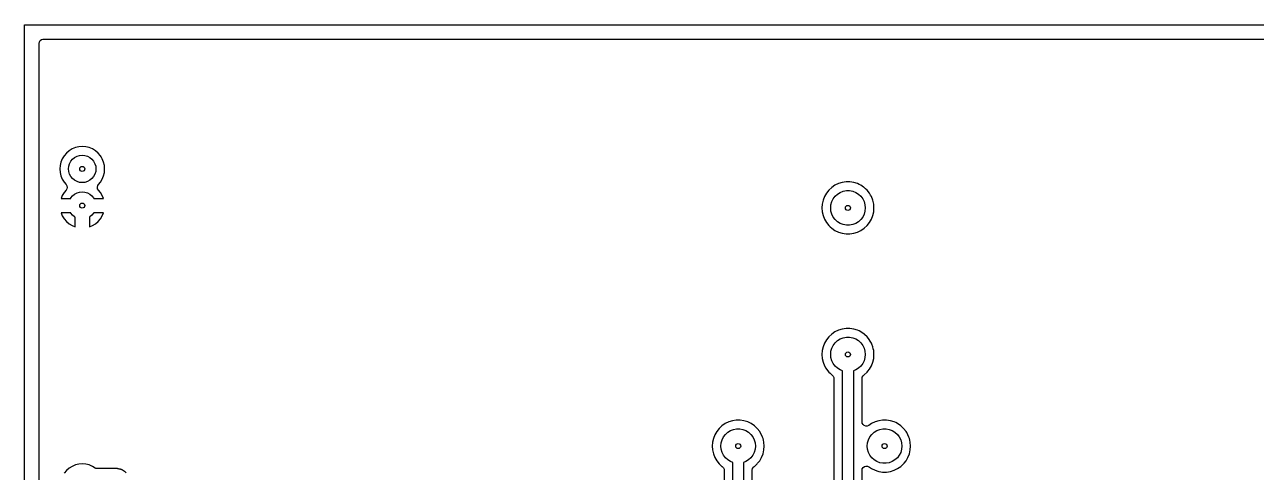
# Model space of a CAD drawing. Extents: x 0.79 to 9.84, y -6.5 to -0.79.
# Drawn here: x 0.787 to 4.153, y -2.009 to -0.787 of the extents above; entities that cross this region are included whole.
import ezdxf

# ---------------------------------------------------------------- set-up
doc = ezdxf.new("R2010")
doc.units = 0
doc.header["$MEASUREMENT"] = 0
doc.layers.add('BLACK', color=7, linetype='CONTINUOUS')

msp = doc.modelspace()

# ---------------------------------------------------------------- linework, layer by layer
at = {"layer": 'BLACK', "linetype": 'CONTINUOUS'}
for p, q in [((0.7874, -0.7874), (9.8425, -0.7874)), ((0.7874, -6.4961), (0.7874, -0.7874)), ((0.8268, -0.8385), (0.8276, -0.8343)), ((0.8268, -0.9475), (0.8268, -0.8385)), ((0.8276, -0.8343), (0.8298, -0.8306)), ((0.8298, -0.8306), (0.8333, -0.828)), ((0.8333, -0.828), (0.8375, -0.8268)), ((0.8375, -0.8268), (0.8385, -0.8268)), ((0.8385, -0.8268), (8.6755, -0.8268)), ((0.8268, -1.1811), (0.8268, -0.9475)), ((0.9016, -1.1378), (0.8953, -1.1451)), ((0.9089, -1.1316), (0.9016, -1.1378)), ((0.9171, -1.1265), (0.9089, -1.1316)), ((0.926, -1.1229), (0.9171, -1.1265)), ((0.9353, -1.1206), (0.926, -1.1229)), ((0.926, -1.1229), (0.926, -1.1229)), ((0.9306, -1.1465), (0.9376, -1.1444)), ((0.9449, -1.1199), (0.9353, -1.1206)), ((0.9353, -1.1206), (0.9353, -1.1206)), ((0.9376, -1.1444), (0.9449, -1.1437)), ((0.9545, -1.1206), (0.9449, -1.1199)), ((0.9449, -1.1199), (0.9449, -1.1199)), ((0.9449, -1.1437), (0.9522, -1.1444)), ((0.9522, -1.1444), (0.9592, -1.1465)), ((0.9638, -1.1229), (0.9545, -1.1206)), ((0.9545, -1.1206), (0.9545, -1.1206)), ((0.9727, -1.1265), (0.9638, -1.1229)), ((0.9787, -1.1302), (0.9727, -1.1265)), ((0.9809, -1.1316), (0.9787, -1.1302)), ((0.9882, -1.1378), (0.9809, -1.1316)), ((0.9944, -1.1451), (0.9882, -1.1378)), ((0.8844, -1.1715), (0.8836, -1.1811)), ((0.8866, -1.1622), (0.8844, -1.1715)), ((0.8844, -1.1715), (0.8844, -1.1715)), ((0.8903, -1.1533), (0.8866, -1.1622)), ((0.8866, -1.1622), (0.8866, -1.1622)), ((0.8953, -1.1451), (0.8903, -1.1533)), ((0.9075, -1.1811), (0.9082, -1.1738)), ((0.9082, -1.1738), (0.9103, -1.1668)), ((0.9103, -1.1668), (0.9138, -1.1603)), ((0.9138, -1.1603), (0.9184, -1.1547)), ((0.9184, -1.1547), (0.9241, -1.15)), ((0.9241, -1.15), (0.9306, -1.1465)), ((0.9592, -1.1465), (0.9657, -1.15)), ((0.9657, -1.15), (0.9713, -1.1547)), ((0.9713, -1.1547), (0.976, -1.1603)), ((0.976, -1.1603), (0.9794, -1.1668)), ((0.9794, -1.1668), (0.9816, -1.1738)), ((0.9816, -1.1738), (0.9823, -1.1811)), ((0.9961, -1.1478), (0.9944, -1.1451)), ((0.9994, -1.1533), (0.9961, -1.1478)), ((1.0031, -1.1622), (0.9994, -1.1533)), ((1.0054, -1.1715), (1.0031, -1.1622)), ((1.0031, -1.1622), (1.0031, -1.1622)), ((1.0061, -1.1811), (1.0054, -1.1715)), ((1.0054, -1.1715), (1.0054, -1.1715)), ((0.8268, -1.3008), (0.8268, -1.1811)), ((0.8836, -1.1811), (0.8836, -1.1811)), ((0.8836, -1.1811), (0.8844, -1.1907)), ((0.8844, -1.1907), (0.8844, -1.1907)), ((0.8844, -1.1907), (0.8866, -1.2)), ((0.8866, -1.2), (0.8866, -1.2)), ((0.8866, -1.2), (0.8903, -1.2089)), ((0.8903, -1.2089), (0.8953, -1.2171)), ((0.9082, -1.1884), (0.9075, -1.1811)), ((0.9103, -1.1954), (0.9082, -1.1884)), ((0.9138, -1.2019), (0.9103, -1.1954)), ((0.9184, -1.2075), (0.9138, -1.2019)), ((0.9241, -1.2122), (0.9184, -1.2075)), ((0.9713, -1.2075), (0.9657, -1.2122)), ((0.976, -1.2019), (0.9713, -1.2075)), ((0.9794, -1.1954), (0.976, -1.2019)), ((0.9816, -1.1884), (0.9794, -1.1954)), ((0.9823, -1.1811), (0.9816, -1.1884)), ((0.9944, -1.2171), (0.9994, -1.2089)), ((0.9994, -1.2089), (1.0031, -1.2)), ((1.0031, -1.2), (1.0054, -1.1907)), ((1.0054, -1.1907), (1.006, -1.1821)), ((1.006, -1.1821), (1.0061, -1.1811)), ((1.0061, -1.1811), (1.0061, -1.1811)), ((0.8954, -1.2451), (0.8903, -1.2533)), ((0.8953, -1.2171), (0.8953, -1.2171)), ((0.8953, -1.2171), (0.9008, -1.2235)), ((0.9008, -1.2388), (0.8954, -1.2451)), ((0.9008, -1.2235), (0.9029, -1.2272)), ((0.9027, -1.2357), (0.9008, -1.2388)), ((0.9036, -1.2315), (0.9027, -1.2357)), ((0.9029, -1.2272), (0.9036, -1.2315)), ((0.9306, -1.2157), (0.9241, -1.2122)), ((0.9376, -1.2178), (0.9306, -1.2157)), ((0.9306, -1.2465), (0.9376, -1.2444)), ((0.9449, -1.2185), (0.9376, -1.2178)), ((0.9376, -1.2444), (0.9449, -1.2437)), ((0.9522, -1.2178), (0.9449, -1.2185)), ((0.9449, -1.2437), (0.9522, -1.2444)), ((0.9592, -1.2157), (0.9522, -1.2178)), ((0.9522, -1.2444), (0.9592, -1.2465)), ((0.9657, -1.2122), (0.9592, -1.2157)), ((0.9862, -1.2307), (0.9871, -1.2265)), ((0.9868, -1.235), (0.9862, -1.2307)), ((0.989, -1.2388), (0.9868, -1.235)), ((0.9871, -1.2265), (0.989, -1.2235)), ((0.989, -1.2235), (0.9944, -1.2171)), ((0.9944, -1.2451), (0.989, -1.2388)), ((0.9994, -1.2533), (0.9944, -1.2451)), ((2.9853, -1.2391), (2.9787, -1.2474)), ((2.9931, -1.2318), (2.9853, -1.2391)), ((3.0019, -1.2258), (2.9931, -1.2318)), ((2.9931, -1.2318), (2.9931, -1.2318)), ((3.0114, -1.2212), (3.0019, -1.2258)), ((3.0019, -1.2258), (3.0019, -1.2258)), ((3.0089, -1.2497), (3.0163, -1.2451)), ((3.0216, -1.2181), (3.0114, -1.2212)), ((3.0114, -1.2212), (3.0114, -1.2212)), ((3.0163, -1.2451), (3.0245, -1.242)), ((3.0321, -1.2165), (3.0216, -1.2181)), ((3.0216, -1.2181), (3.0216, -1.2181)), ((3.0245, -1.242), (3.033, -1.2404)), ((3.0427, -1.2165), (3.0321, -1.2165)), ((3.0321, -1.2165), (3.0321, -1.2165)), ((3.033, -1.2404), (3.0418, -1.2404)), ((3.0418, -1.2404), (3.0503, -1.242)), ((3.0532, -1.2181), (3.0427, -1.2165)), ((3.0427, -1.2165), (3.0427, -1.2165)), ((3.0503, -1.242), (3.0585, -1.2451)), ((3.0634, -1.2212), (3.0532, -1.2181)), ((3.0532, -1.2181), (3.0532, -1.2181)), ((3.0585, -1.2451), (3.0659, -1.2497)), ((3.0678, -1.2233), (3.0634, -1.2212)), ((3.0634, -1.2212), (3.0634, -1.2212)), ((3.0634, -1.2212), (3.0634, -1.2212)), ((3.0634, -1.2212), (3.0634, -1.2212)), ((3.0729, -1.2258), (3.0678, -1.2233)), ((3.08, -1.2306), (3.0729, -1.2258)), ((3.0817, -1.2318), (3.08, -1.2306)), ((3.0851, -1.235), (3.0817, -1.2318)), ((3.0895, -1.2391), (3.0851, -1.235)), ((3.0961, -1.2474), (3.0895, -1.2391)), ((0.8903, -1.2533), (0.887, -1.2614)), ((0.887, -1.2614), (0.9132, -1.2614)), ((0.8903, -1.2533), (0.8903, -1.2533)), ((0.9132, -1.2614), (0.9138, -1.2603)), ((0.9138, -1.2603), (0.9184, -1.2547)), ((0.9184, -1.2547), (0.9241, -1.25)), ((0.9241, -1.25), (0.9306, -1.2465)), ((0.9592, -1.2465), (0.9657, -1.25)), ((0.9657, -1.25), (0.9713, -1.2547)), ((0.9713, -1.2547), (0.976, -1.2603)), ((0.976, -1.2603), (0.9766, -1.2614)), ((0.9766, -1.2614), (1.0028, -1.2614)), ((1.0028, -1.2614), (0.9994, -1.2533)), ((0.9994, -1.2533), (0.9994, -1.2533)), ((2.9671, -1.2768), (2.9663, -1.2874)), ((2.9695, -1.2664), (2.9671, -1.2768)), ((2.9734, -1.2566), (2.9695, -1.2664)), ((2.9787, -1.2474), (2.9734, -1.2566)), ((2.9734, -1.2566), (2.9734, -1.2566)), ((2.9902, -1.2874), (2.991, -1.2787)), ((2.991, -1.2787), (2.9933, -1.2703)), ((2.9933, -1.2703), (2.9972, -1.2625)), ((2.9972, -1.2625), (3.0025, -1.2556)), ((3.0025, -1.2556), (3.0089, -1.2497)), ((3.0659, -1.2497), (3.0723, -1.2556)), ((3.0723, -1.2556), (3.0776, -1.2625)), ((3.0776, -1.2625), (3.0815, -1.2703)), ((3.0815, -1.2703), (3.0838, -1.2787)), ((3.0838, -1.2787), (3.0846, -1.2874)), ((3.0991, -1.2525), (3.0961, -1.2474)), ((3.0961, -1.2474), (3.0961, -1.2474)), ((3.0961, -1.2474), (3.0961, -1.2474)), ((3.1014, -1.2566), (3.0991, -1.2525)), ((3.1053, -1.2664), (3.1014, -1.2566)), ((3.1014, -1.2566), (3.1014, -1.2566)), ((3.1077, -1.2768), (3.1053, -1.2664)), ((3.1085, -1.2874), (3.1077, -1.2768)), ((0.8268, -2.0472), (0.8268, -1.3008)), ((0.9132, -1.3008), (0.887, -1.3008)), ((0.887, -1.3008), (0.8903, -1.3089)), ((0.8903, -1.3089), (0.8903, -1.3089)), ((0.8903, -1.3089), (0.8954, -1.3171)), ((0.9138, -1.3019), (0.9132, -1.3008)), ((0.9184, -1.3075), (0.9138, -1.3019)), ((0.9241, -1.3122), (0.9184, -1.3075)), ((0.9252, -1.3128), (0.9241, -1.3122)), ((0.9657, -1.3122), (0.9646, -1.3128)), ((0.9713, -1.3075), (0.9657, -1.3122)), ((0.976, -1.3019), (0.9713, -1.3075)), ((0.9766, -1.3008), (0.976, -1.3019)), ((1.0028, -1.3008), (0.9766, -1.3008)), ((0.9944, -1.3171), (0.9994, -1.3089)), ((0.9994, -1.3089), (1.0028, -1.3008)), ((0.9994, -1.3089), (0.9994, -1.3089)), ((2.9663, -1.2874), (2.9671, -1.298)), ((2.9671, -1.298), (2.9695, -1.3084)), ((2.9695, -1.3084), (2.9734, -1.3182)), ((2.991, -1.2961), (2.9902, -1.2874)), ((2.9933, -1.3045), (2.991, -1.2961)), ((2.9972, -1.3123), (2.9933, -1.3045)), ((3.0025, -1.3192), (2.9972, -1.3123)), ((3.0776, -1.3123), (3.0723, -1.3192)), ((3.0815, -1.3045), (3.0776, -1.3123)), ((3.0838, -1.2961), (3.0815, -1.3045)), ((3.0846, -1.2874), (3.0838, -1.2961)), ((3.1014, -1.3182), (3.1053, -1.3084)), ((3.1053, -1.3084), (3.1077, -1.298)), ((3.1077, -1.298), (3.1085, -1.2874)), ((0.8954, -1.3171), (0.9016, -1.3244)), ((0.9016, -1.3244), (0.9016, -1.3244)), ((0.9016, -1.3244), (0.9089, -1.3306)), ((0.9089, -1.3306), (0.9171, -1.3356)), ((0.9171, -1.3356), (0.9171, -1.3356)), ((0.9171, -1.3356), (0.9252, -1.339)), ((0.9252, -1.339), (0.9252, -1.3128)), ((0.9646, -1.3128), (0.9646, -1.339)), ((0.9646, -1.339), (0.9727, -1.3356)), ((0.9727, -1.3356), (0.9809, -1.3306)), ((0.9727, -1.3356), (0.9727, -1.3356)), ((0.9809, -1.3306), (0.9882, -1.3244)), ((0.9882, -1.3244), (0.9944, -1.3171)), ((0.9882, -1.3244), (0.9882, -1.3244)), ((2.9734, -1.3182), (2.9734, -1.3182)), ((2.9734, -1.3182), (2.9787, -1.3274)), ((2.9787, -1.3274), (2.9853, -1.3358)), ((2.9853, -1.3358), (2.9887, -1.339)), ((2.9887, -1.339), (2.9931, -1.343)), ((2.9931, -1.343), (2.9931, -1.343)), ((2.9931, -1.343), (3.0019, -1.349)), ((3.0089, -1.3251), (3.0025, -1.3192)), ((3.0163, -1.3297), (3.0089, -1.3251)), ((3.0245, -1.3328), (3.0163, -1.3297)), ((3.033, -1.3344), (3.0245, -1.3328)), ((3.0418, -1.3344), (3.033, -1.3344)), ((3.0503, -1.3328), (3.0418, -1.3344)), ((3.0585, -1.3297), (3.0503, -1.3328)), ((3.0659, -1.3251), (3.0585, -1.3297)), ((3.0723, -1.3192), (3.0659, -1.3251)), ((3.0729, -1.349), (3.0817, -1.343)), ((3.0817, -1.343), (3.0895, -1.3358)), ((3.0895, -1.3358), (3.0896, -1.3356)), ((3.0896, -1.3356), (3.0961, -1.3274)), ((3.0961, -1.3274), (3.1014, -1.3182)), ((3.0961, -1.3274), (3.0961, -1.3274)), ((3.0961, -1.3274), (3.0961, -1.3274)), ((3.0019, -1.349), (3.0019, -1.349)), ((3.0019, -1.349), (3.0019, -1.349)), ((3.0019, -1.349), (3.0114, -1.3536)), ((3.0114, -1.3536), (3.0216, -1.3567)), ((3.0216, -1.3567), (3.0216, -1.3567)), ((3.0216, -1.3567), (3.0216, -1.3567)), ((3.0216, -1.3567), (3.0268, -1.3575)), ((3.0268, -1.3575), (3.0321, -1.3583)), ((3.0321, -1.3583), (3.0321, -1.3583)), ((3.0321, -1.3583), (3.0321, -1.3583)), ((3.0321, -1.3583), (3.0427, -1.3583)), ((3.0427, -1.3583), (3.0532, -1.3567)), ((3.0427, -1.3583), (3.0427, -1.3583)), ((3.0532, -1.3567), (3.0634, -1.3536)), ((3.0634, -1.3536), (3.0729, -1.349)), ((2.9787, -1.6474), (2.9734, -1.6566)), ((2.9853, -1.6391), (2.9787, -1.6474)), ((2.9931, -1.6318), (2.9853, -1.6391)), ((3.0019, -1.6258), (2.9931, -1.6318)), ((2.9931, -1.6318), (2.9931, -1.6318)), ((3.0114, -1.6212), (3.0019, -1.6258)), ((3.0019, -1.6258), (3.0019, -1.6258)), ((3.0089, -1.6497), (3.0163, -1.6451)), ((3.0216, -1.6181), (3.0114, -1.6212)), ((3.0114, -1.6212), (3.0114, -1.6212)), ((3.0163, -1.6451), (3.0245, -1.642)), ((3.0321, -1.6165), (3.0216, -1.6181)), ((3.0216, -1.6181), (3.0216, -1.6181)), ((3.0245, -1.642), (3.033, -1.6404)), ((3.0427, -1.6165), (3.0321, -1.6165)), ((3.0321, -1.6165), (3.0321, -1.6165)), ((3.033, -1.6404), (3.0418, -1.6404)), ((3.0418, -1.6404), (3.0503, -1.642)), ((3.0532, -1.6181), (3.0427, -1.6165)), ((3.0427, -1.6165), (3.0427, -1.6165)), ((3.0503, -1.642), (3.0585, -1.6451)), ((3.0634, -1.6212), (3.0532, -1.6181)), ((3.0532, -1.6181), (3.0532, -1.6181)), ((3.0585, -1.6451), (3.0659, -1.6497)), ((3.0678, -1.6233), (3.0634, -1.6212)), ((3.0634, -1.6212), (3.0634, -1.6212)), ((3.0634, -1.6212), (3.0634, -1.6212)), ((3.0634, -1.6212), (3.0634, -1.6212)), ((3.0729, -1.6258), (3.0678, -1.6233)), ((3.0817, -1.6318), (3.0729, -1.6258)), ((3.083, -1.633), (3.0817, -1.6318)), ((3.0817, -1.6318), (3.0817, -1.6318)), ((3.0895, -1.6391), (3.083, -1.633)), ((3.0961, -1.6474), (3.0895, -1.6391)), ((3.0965, -1.648), (3.0961, -1.6474)), ((3.0961, -1.6474), (3.0961, -1.6474)), ((3.0961, -1.6474), (3.0961, -1.6474)), ((3.1014, -1.6566), (3.0965, -1.648)), ((2.9671, -1.6768), (2.9663, -1.6874)), ((2.9695, -1.6664), (2.9671, -1.6768)), ((2.9734, -1.6566), (2.9695, -1.6664)), ((2.9734, -1.6566), (2.9734, -1.6566)), ((2.9902, -1.6874), (2.991, -1.6787)), ((2.991, -1.6787), (2.9933, -1.6703)), ((2.9933, -1.6703), (2.9972, -1.6625)), ((2.9972, -1.6625), (3.0025, -1.6556)), ((3.0025, -1.6556), (3.0089, -1.6497)), ((3.0659, -1.6497), (3.0723, -1.6556)), ((3.0723, -1.6556), (3.0776, -1.6625)), ((3.0776, -1.6625), (3.0815, -1.6703)), ((3.0815, -1.6703), (3.0838, -1.6787)), ((3.0838, -1.6787), (3.0846, -1.6874)), ((3.1024, -1.659), (3.1014, -1.6566)), ((3.1014, -1.6566), (3.1014, -1.6566)), ((3.1053, -1.6664), (3.1024, -1.659)), ((3.1065, -1.6716), (3.1053, -1.6664)), ((3.1053, -1.6664), (3.1053, -1.6664)), ((3.1077, -1.6768), (3.1065, -1.6716)), ((3.1085, -1.6874), (3.1077, -1.6768)), ((2.9663, -1.6874), (2.9671, -1.698)), ((2.9671, -1.698), (2.9695, -1.7084)), ((2.9695, -1.7084), (2.9734, -1.7182)), ((2.991, -1.6961), (2.9902, -1.6874)), ((2.9933, -1.7045), (2.991, -1.6961)), ((2.9972, -1.7123), (2.9933, -1.7045)), ((3.0025, -1.7192), (2.9972, -1.7123)), ((3.0776, -1.7123), (3.0723, -1.7192)), ((3.0815, -1.7045), (3.0776, -1.7123)), ((3.0838, -1.6961), (3.0815, -1.7045)), ((3.0846, -1.6874), (3.0838, -1.6961)), ((3.1014, -1.7182), (3.1053, -1.7084)), ((3.1053, -1.7084), (3.1077, -1.698)), ((3.1077, -1.698), (3.1085, -1.6874)), ((2.9734, -1.7182), (2.9734, -1.7182)), ((2.9734, -1.7182), (2.977, -1.7245)), ((2.977, -1.7245), (2.9787, -1.7274)), ((2.9787, -1.7274), (2.9787, -1.7274)), ((2.9787, -1.7274), (2.9853, -1.7358)), ((2.9853, -1.7358), (2.9883, -1.7386)), ((2.9883, -1.7386), (2.9931, -1.743)), ((2.9931, -1.743), (2.9931, -1.743)), ((2.9931, -1.743), (2.9931, -1.743)), ((2.9931, -1.743), (2.9939, -1.7435)), ((2.9939, -1.7435), (2.9969, -1.7466)), ((2.9969, -1.7466), (2.9987, -1.7505)), ((3.0089, -1.7251), (3.0025, -1.7192)), ((3.0163, -1.7297), (3.0089, -1.7251)), ((3.0226, -1.7321), (3.0163, -1.7297)), ((3.0226, -2.2874), (3.0226, -1.7321)), ((3.0585, -1.7297), (3.0522, -1.7321)), ((3.0522, -1.7321), (3.0522, -2.2813)), ((3.0659, -1.7251), (3.0585, -1.7297)), ((3.0723, -1.7192), (3.0659, -1.7251)), ((3.0758, -1.7532), (3.0766, -1.749)), ((3.0766, -1.749), (3.0789, -1.7453)), ((3.0789, -1.7453), (3.0809, -1.7435)), ((3.0809, -1.7435), (3.0817, -1.743)), ((3.0817, -1.743), (3.0895, -1.7358)), ((3.0895, -1.7358), (3.0919, -1.7327)), ((3.0919, -1.7327), (3.0961, -1.7274)), ((3.0961, -1.7274), (3.1014, -1.7182)), ((3.0961, -1.7274), (3.0961, -1.7274)), ((3.0961, -1.7274), (3.0961, -1.7274)), ((2.9987, -1.7505), (2.999, -1.7532)), ((2.999, -1.7532), (2.999, -2.1213)), ((3.0758, -1.7874), (3.0758, -1.7532)), ((3.0758, -1.8713), (3.0758, -1.7874)), ((2.6931, -1.8818), (2.6853, -1.8891)), ((2.7019, -1.8758), (2.6931, -1.8818)), ((2.6931, -1.8818), (2.6931, -1.8818)), ((2.7114, -1.8712), (2.7019, -1.8758)), ((2.7019, -1.8758), (2.7019, -1.8758)), ((2.7216, -1.8681), (2.7114, -1.8712)), ((2.7114, -1.8712), (2.7114, -1.8712)), ((2.7321, -1.8665), (2.7216, -1.8681)), ((2.7216, -1.8681), (2.7216, -1.8681)), ((2.7427, -1.8665), (2.7321, -1.8665)), ((2.7321, -1.8665), (2.7321, -1.8665)), ((2.7532, -1.8681), (2.7427, -1.8665)), ((2.7427, -1.8665), (2.7427, -1.8665)), ((2.7634, -1.8712), (2.7532, -1.8681)), ((2.7532, -1.8681), (2.7532, -1.8681)), ((2.7678, -1.8733), (2.7634, -1.8712)), ((2.7634, -1.8712), (2.7634, -1.8712)), ((2.7634, -1.8712), (2.7634, -1.8712)), ((2.7634, -1.8712), (2.7634, -1.8712)), ((2.7729, -1.8758), (2.7678, -1.8733)), ((2.7817, -1.8818), (2.7729, -1.8758)), ((2.783, -1.883), (2.7817, -1.8818)), ((2.7817, -1.8818), (2.7817, -1.8818)), ((2.7895, -1.8891), (2.783, -1.883)), ((3.0764, -1.875), (3.0758, -1.8713)), ((3.0785, -1.8788), (3.0764, -1.875)), ((3.0818, -1.8816), (3.0785, -1.8788)), ((3.0859, -1.883), (3.0818, -1.8816)), ((3.0902, -1.8828), (3.0859, -1.883)), ((3.0942, -1.8811), (3.0902, -1.8828)), ((3.1019, -1.8758), (3.0942, -1.8811)), ((3.1114, -1.8712), (3.1019, -1.8758)), ((3.1019, -1.8758), (3.1019, -1.8758)), ((3.1216, -1.8681), (3.1114, -1.8712)), ((3.1114, -1.8712), (3.1114, -1.8712)), ((3.1321, -1.8665), (3.1216, -1.8681)), ((3.1216, -1.8681), (3.1216, -1.8681)), ((3.1427, -1.8665), (3.1321, -1.8665)), ((3.1321, -1.8665), (3.1321, -1.8665)), ((3.1532, -1.8681), (3.1427, -1.8665)), ((3.1427, -1.8665), (3.1427, -1.8665)), ((3.1634, -1.8712), (3.1532, -1.8681)), ((3.1532, -1.8681), (3.1532, -1.8681)), ((3.1678, -1.8733), (3.1634, -1.8712)), ((3.1634, -1.8712), (3.1634, -1.8712)), ((3.1634, -1.8712), (3.1634, -1.8712)), ((3.1634, -1.8712), (3.1634, -1.8712)), ((3.1729, -1.8758), (3.1678, -1.8733)), ((3.1817, -1.8818), (3.1729, -1.8758)), ((3.183, -1.883), (3.1817, -1.8818)), ((3.1817, -1.8818), (3.1817, -1.8818)), ((3.1895, -1.8891), (3.183, -1.883)), ((2.6695, -1.9164), (2.6671, -1.9268)), ((2.6734, -1.9066), (2.6695, -1.9164)), ((2.6787, -1.8974), (2.6734, -1.9066)), ((2.6734, -1.9066), (2.6734, -1.9066)), ((2.6853, -1.8891), (2.6787, -1.8974)), ((2.6933, -1.9203), (2.6972, -1.9125)), ((2.6972, -1.9125), (2.7025, -1.9056)), ((2.7025, -1.9056), (2.7089, -1.8997)), ((2.7089, -1.8997), (2.7163, -1.8951)), ((2.7163, -1.8951), (2.7245, -1.892)), ((2.7245, -1.892), (2.733, -1.8904)), ((2.733, -1.8904), (2.7418, -1.8904)), ((2.7418, -1.8904), (2.7503, -1.892)), ((2.7503, -1.892), (2.7585, -1.8951)), ((2.7585, -1.8951), (2.7659, -1.8997)), ((2.7659, -1.8997), (2.7723, -1.9056)), ((2.7723, -1.9056), (2.7776, -1.9125)), ((2.7776, -1.9125), (2.7815, -1.9203)), ((2.7961, -1.8974), (2.7895, -1.8891)), ((2.7978, -1.9002), (2.7961, -1.8974)), ((2.7961, -1.8974), (2.7961, -1.8974)), ((2.7961, -1.8974), (2.7961, -1.8974)), ((2.8014, -1.9066), (2.7978, -1.9002)), ((2.804, -1.9132), (2.8014, -1.9066)), ((2.8014, -1.9066), (2.8014, -1.9066)), ((2.8047, -1.9149), (2.804, -1.9132)), ((2.8053, -1.9164), (2.8047, -1.9149)), ((2.8065, -1.9216), (2.8053, -1.9164)), ((3.0933, -1.9203), (3.0972, -1.9125)), ((3.0972, -1.9125), (3.1025, -1.9056)), ((3.1025, -1.9056), (3.1089, -1.8997)), ((3.1089, -1.8997), (3.1163, -1.8951)), ((3.1163, -1.8951), (3.1245, -1.892)), ((3.1245, -1.892), (3.133, -1.8904)), ((3.133, -1.8904), (3.1418, -1.8904)), ((3.1418, -1.8904), (3.1503, -1.892)), ((3.1503, -1.892), (3.1585, -1.8951)), ((3.1585, -1.8951), (3.1659, -1.8997)), ((3.1659, -1.8997), (3.1723, -1.9056)), ((3.1723, -1.9056), (3.1776, -1.9125)), ((3.1776, -1.9125), (3.1815, -1.9203)), ((3.1961, -1.8974), (3.1895, -1.8891)), ((3.1978, -1.9002), (3.1961, -1.8974)), ((3.1961, -1.8974), (3.1961, -1.8974)), ((3.1961, -1.8974), (3.1961, -1.8974)), ((3.2014, -1.9066), (3.1978, -1.9002)), ((3.204, -1.9132), (3.2014, -1.9066)), ((3.2014, -1.9066), (3.2014, -1.9066)), ((3.2047, -1.9149), (3.204, -1.9132)), ((3.2053, -1.9164), (3.2047, -1.9149)), ((3.2065, -1.9216), (3.2053, -1.9164)), ((2.6671, -1.9268), (2.6663, -1.9374)), ((2.6663, -1.9374), (2.6671, -1.948)), ((2.6671, -1.948), (2.6695, -1.9584)), ((2.6902, -1.9374), (2.691, -1.9287)), ((2.691, -1.9461), (2.6902, -1.9374)), ((2.691, -1.9287), (2.6933, -1.9203)), ((2.6933, -1.9545), (2.691, -1.9461)), ((2.7815, -1.9203), (2.7838, -1.9287)), ((2.7838, -1.9461), (2.7815, -1.9545)), ((2.7838, -1.9287), (2.7846, -1.9374)), ((2.7846, -1.9374), (2.7838, -1.9461)), ((2.8053, -1.9584), (2.8077, -1.948)), ((2.8077, -1.9268), (2.8065, -1.9216)), ((2.8085, -1.9374), (2.8077, -1.9268)), ((2.8077, -1.948), (2.8085, -1.9374)), ((3.0902, -1.9374), (3.091, -1.9287)), ((3.091, -1.9461), (3.0902, -1.9374)), ((3.091, -1.9287), (3.0933, -1.9203)), ((3.0933, -1.9545), (3.091, -1.9461)), ((3.1815, -1.9203), (3.1838, -1.9287)), ((3.1838, -1.9461), (3.1815, -1.9545)), ((3.1838, -1.9287), (3.1846, -1.9374)), ((3.1846, -1.9374), (3.1838, -1.9461)), ((3.2053, -1.9584), (3.2077, -1.948)), ((3.2077, -1.9268), (3.2065, -1.9216)), ((3.2085, -1.9374), (3.2077, -1.9268)), ((3.2077, -1.948), (3.2085, -1.9374)), ((2.6695, -1.9584), (2.6734, -1.9682)), ((2.6734, -1.9682), (2.6734, -1.9682)), ((2.6734, -1.9682), (2.6787, -1.9774)), ((2.6787, -1.9774), (2.6853, -1.9858)), ((2.6853, -1.9858), (2.6882, -1.9884)), ((2.6972, -1.9623), (2.6933, -1.9545)), ((2.7025, -1.9692), (2.6972, -1.9623)), ((2.7089, -1.9751), (2.7025, -1.9692)), ((2.7163, -1.9797), (2.7089, -1.9751)), ((2.7226, -1.9821), (2.7163, -1.9797)), ((2.7226, -2.1374), (2.7226, -1.9821)), ((2.7585, -1.9797), (2.7522, -1.9821)), ((2.7522, -1.9821), (2.7522, -2.1369)), ((2.7659, -1.9751), (2.7585, -1.9797)), ((2.7723, -1.9692), (2.7659, -1.9751)), ((2.7776, -1.9623), (2.7723, -1.9692)), ((2.7815, -1.9545), (2.7776, -1.9623)), ((2.7817, -1.993), (2.7895, -1.9858)), ((2.7895, -1.9858), (2.7906, -1.9844)), ((2.7906, -1.9844), (2.7961, -1.9774)), ((2.7961, -1.9774), (2.8014, -1.9682)), ((2.7961, -1.9774), (2.7961, -1.9774)), ((2.7961, -1.9774), (2.7961, -1.9774)), ((2.8014, -1.9682), (2.8053, -1.9584)), ((3.0972, -1.9623), (3.0933, -1.9545)), ((3.1025, -1.9692), (3.0972, -1.9623)), ((3.1089, -1.9751), (3.1025, -1.9692)), ((3.1163, -1.9797), (3.1089, -1.9751)), ((3.1245, -1.9828), (3.1163, -1.9797)), ((3.133, -1.9844), (3.1245, -1.9828)), ((3.1418, -1.9844), (3.133, -1.9844)), ((3.1503, -1.9828), (3.1418, -1.9844)), ((3.1585, -1.9797), (3.1503, -1.9828)), ((3.1659, -1.9751), (3.1585, -1.9797)), ((3.1723, -1.9692), (3.1659, -1.9751)), ((3.1776, -1.9623), (3.1723, -1.9692)), ((3.1815, -1.9545), (3.1776, -1.9623)), ((3.1817, -1.993), (3.1895, -1.9858)), ((3.1895, -1.9858), (3.1906, -1.9844)), ((3.1906, -1.9844), (3.1961, -1.9774)), ((3.1961, -1.9774), (3.2014, -1.9682)), ((3.1961, -1.9774), (3.1961, -1.9774)), ((3.1961, -1.9774), (3.1961, -1.9774)), ((3.2014, -1.9682), (3.2053, -1.9584)), ((0.9016, -2.0039), (0.8953, -2.0113)), ((0.9089, -1.9977), (0.9016, -2.0039)), ((0.9171, -1.9927), (0.9089, -1.9977)), ((0.926, -1.989), (0.9171, -1.9927)), ((0.9353, -1.9868), (0.926, -1.989)), ((0.926, -1.989), (0.926, -1.989)), ((0.9449, -1.986), (0.9353, -1.9868)), ((0.9353, -1.9868), (0.9353, -1.9868)), ((0.9545, -1.9868), (0.9449, -1.986)), ((0.9449, -1.986), (0.9449, -1.986)), ((0.9638, -1.989), (0.9545, -1.9868)), ((0.9545, -1.9868), (0.9545, -1.9868)), ((0.9727, -1.9927), (0.9638, -1.989)), ((0.9801, -1.9973), (0.9727, -1.9927)), ((0.982, -1.9982), (0.9801, -1.9973)), ((0.9863, -1.999), (0.982, -1.9982)), ((1.0342, -1.999), (0.9863, -1.999)), ((1.0357, -1.9989), (1.0342, -1.999)), ((1.0361, -1.9989), (1.0357, -1.9989)), ((1.0364, -1.9988), (1.0361, -1.9989)), ((1.0372, -1.9989), (1.0364, -1.9988)), ((1.0364, -1.9988), (1.0364, -1.9988)), ((1.0384, -1.999), (1.0372, -1.9989)), ((1.0393, -1.999), (1.0384, -1.999)), ((1.0413, -1.999), (1.0393, -1.999)), ((1.042, -1.9991), (1.0413, -1.999)), ((1.0413, -1.999), (1.0413, -1.999)), ((1.0435, -1.9993), (1.042, -1.9991)), ((1.0442, -1.9994), (1.0435, -1.9993)), ((1.0461, -2), (1.0442, -1.9994)), ((1.0442, -1.9994), (1.0442, -1.9994)), ((1.047, -2.0002), (1.0461, -2)), ((1.049, -2.0006), (1.047, -2.0002)), ((1.0496, -2.0009), (1.049, -2.0006)), ((1.049, -2.0006), (1.049, -2.0006)), ((1.049, -2.0006), (1.049, -2.0006)), ((1.051, -2.0014), (1.0496, -2.0009)), ((1.0517, -2.0016), (1.051, -2.0014)), ((1.0535, -2.0025), (1.0517, -2.0016)), ((1.0517, -2.0016), (1.0517, -2.0016)), ((1.0543, -2.0029), (1.0535, -2.0025)), ((1.0561, -2.0036), (1.0543, -2.0029)), ((1.0567, -2.0041), (1.0561, -2.0036)), ((1.0561, -2.0036), (1.0561, -2.0036)), ((1.058, -2.0048), (1.0567, -2.0041)), ((1.0586, -2.0052), (1.058, -2.0048)), ((1.0602, -2.0064), (1.0586, -2.0052)), ((1.0586, -2.0052), (1.0586, -2.0052)), ((1.0609, -2.007), (1.0602, -2.0064)), ((1.0625, -2.0081), (1.0609, -2.007)), ((1.0648, -2.0105), (1.0625, -2.0081)), ((2.6882, -1.9884), (2.6931, -1.993)), ((2.6931, -1.993), (2.6931, -1.993)), ((2.6931, -1.993), (2.6931, -1.993)), ((2.6931, -1.993), (2.6939, -1.9935)), ((2.6939, -1.9935), (2.6969, -1.9966)), ((2.6969, -1.9966), (2.6987, -2.0005)), ((2.6987, -2.0005), (2.699, -2.0032)), ((2.699, -2.0032), (2.699, -2.1241)), ((2.7758, -2.0032), (2.7766, -1.999)), ((2.7758, -2.1194), (2.7758, -2.0032)), ((2.7766, -1.999), (2.7789, -1.9953)), ((2.7789, -1.9953), (2.7809, -1.9935)), ((2.7809, -1.9935), (2.7817, -1.993)), ((3.0758, -2.0035), (3.0766, -1.9992)), ((3.0758, -2.1213), (3.0758, -2.0035)), ((3.0766, -1.9992), (3.0789, -1.9955)), ((3.0789, -1.9955), (3.0823, -1.9929)), ((3.0823, -1.9929), (3.0865, -1.9918)), ((3.0865, -1.9918), (3.0908, -1.9922)), ((3.0908, -1.9922), (3.0942, -1.9937)), ((3.0942, -1.9937), (3.0958, -1.9948)), ((3.0958, -1.9948), (3.1019, -1.999)), ((3.1019, -1.999), (3.1019, -1.999)), ((3.1019, -1.999), (3.1019, -1.999)), ((3.1019, -1.999), (3.1114, -2.0036)), ((3.1114, -2.0036), (3.1114, -2.0036)), ((3.1114, -2.0036), (3.1114, -2.0036)), ((3.1114, -2.0036), (3.1193, -2.006)), ((3.1193, -2.006), (3.1216, -2.0067)), ((3.1216, -2.0067), (3.1216, -2.0067)), ((3.1216, -2.0067), (3.1216, -2.0067)), ((3.1216, -2.0067), (3.1268, -2.0075)), ((3.1268, -2.0075), (3.1321, -2.0083)), ((3.1321, -2.0083), (3.1321, -2.0083)), ((3.1321, -2.0083), (3.1321, -2.0083)), ((3.1321, -2.0083), (3.1427, -2.0083)), ((3.1427, -2.0083), (3.1532, -2.0067)), ((3.1427, -2.0083), (3.1427, -2.0083)), ((3.1532, -2.0067), (3.1634, -2.0036)), ((3.1634, -2.0036), (3.1729, -1.999)), ((3.1729, -1.999), (3.1817, -1.993))]:
    msp.add_line(p, q, dxfattribs=at)
at = {"layer": 'BLACK'}
for centre in [(0.9449, -1.1811), (0.9449, -1.2811), (3.0374, -1.2874), (3.0374, -1.6874), (2.7374, -1.9374), (3.1374, -1.9374)]:
    msp.add_circle(centre, 0.00689, dxfattribs=at)

doc.saveas('drawing.dxf')
